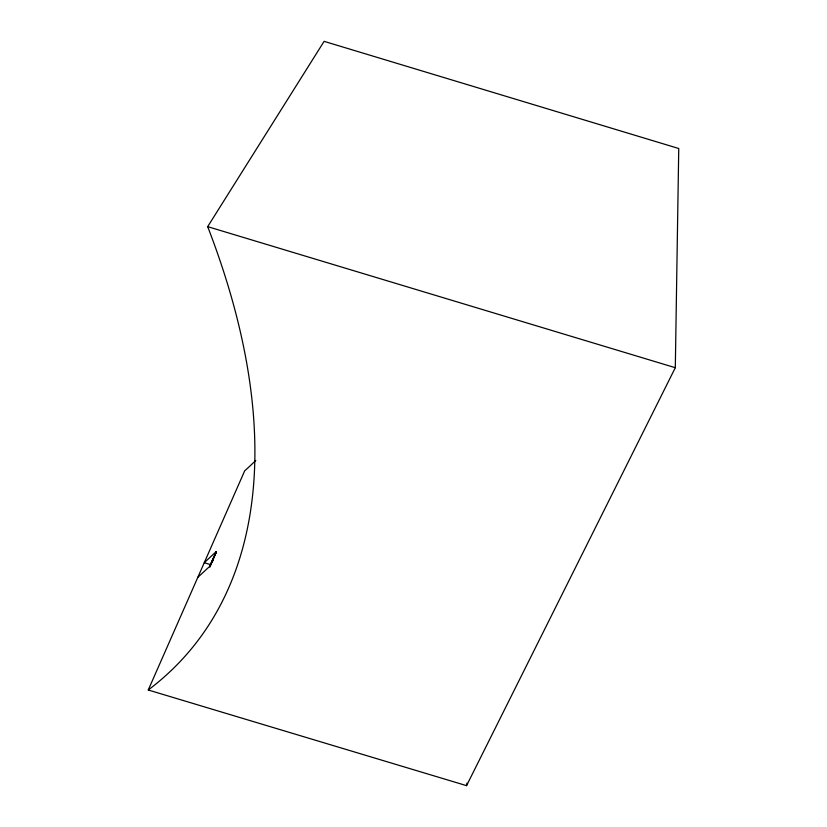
<?xml version="1.0" encoding="UTF-8"?>
<svg xmlns="http://www.w3.org/2000/svg" width="827" height="827" viewBox="0 0 827 827"><rect width="100%" height="100%" fill="white"/><g stroke="black" fill="none" stroke-linecap="round" stroke-linejoin="round"><path stroke-width="1.24" d="M675.308 367.705L678.75 148.509L324.112 41.35L207.68 226.65A970.34 492.416 40.3 0 1 148.25 689.997L466.562 785.65L675.308 367.705L207.68 226.65M210.027 566.195L209.924 566.857L209.903 566.164M466.562 785.65L466.986 783.107M212.622 561.512L213.025 559.124M209.862 566.836L216.105 552.188M210.13 566.288L216.478 551.63L209.634 566.144L210.213 566.257M148.25 689.997L244.689 470.821A717.536 450.736 45.9 0 0 255.76 460.432M197.818 577.339L209.882 566.216L216.229 551.557L204.248 562.722L210.368 564.562M215.196 553.976L215.196 554.669L215.196 553.976"/></g></svg>
